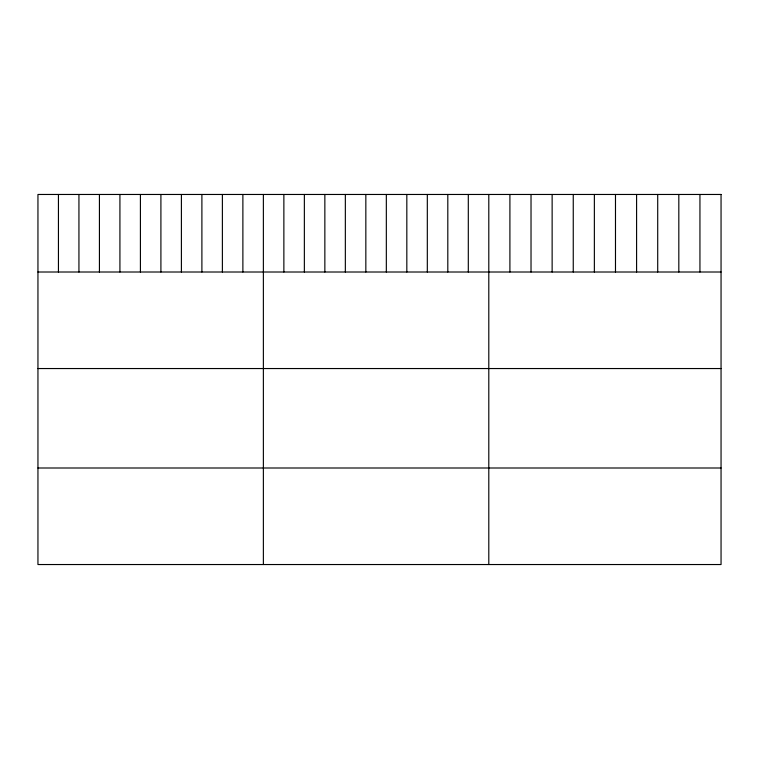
<?xml version="1.0" encoding="UTF-8"?>
<svg xmlns="http://www.w3.org/2000/svg" width="759" height="759" viewBox="0 0 759 759"><rect width="100%" height="100%" fill="white"/><g stroke="black" fill="none" stroke-linecap="round" stroke-linejoin="round"><path stroke-width="1.14" d="M37.95 272.007L721.05 272.007M37.95 368.542L721.05 368.542M37.95 467.999L721.05 467.999M699.94 194.465L699.94 272.007M678.821 194.465L678.821 272.007M657.711 194.465L657.711 272.007M636.592 194.465L636.592 272.007M615.483 194.465L615.483 272.007M594.363 194.465L594.363 272.007M573.254 194.465L573.254 272.007M552.135 194.465L552.135 272.007M531.025 194.465L531.025 272.007M509.906 194.465L509.906 272.007M488.796 194.465L488.796 564.535M468.303 194.465L468.303 272.007M447.81 194.465L447.81 272.007M427.317 194.465L427.317 272.007M406.824 194.465L406.824 272.007M386.331 194.465L386.331 272.007M365.838 194.465L365.838 272.007M345.345 194.465L345.345 272.007M324.852 194.465L324.852 272.007M304.359 194.465L304.359 272.007M283.866 194.465L283.866 272.007M263.373 194.465L263.373 564.535M242.88 194.465L242.88 272.007M222.387 194.465L222.387 272.007M201.894 194.465L201.894 272.007M181.401 194.465L181.401 272.007M160.908 194.465L160.908 272.007M140.415 194.465L140.415 272.007M119.922 194.465L119.922 272.007M99.429 194.465L99.429 272.007M78.936 194.465L78.936 272.007M58.443 194.465L58.443 272.007M721.05 194.465L37.95 194.465L37.95 564.535L721.05 564.535L721.05 194.465"/></g></svg>
